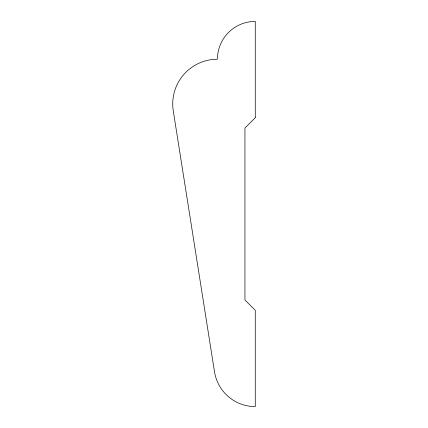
<?xml version="1.0" encoding="UTF-8"?>
<svg xmlns="http://www.w3.org/2000/svg" width="428" height="428" viewBox="0 0 428 428"><rect width="100%" height="100%" fill="white"/><g stroke="black" fill="none" stroke-linecap="round" stroke-linejoin="round"><path stroke-width="0.64" d="M255.27 117.7L244.95 128.02L244.95 299.98L255.27 310.3L255.27 406.6A41.27 41.27 0 0 1 214.503 371.772L173.276 110.922A44.71 44.71 0 0 1 217.44 59.23A37.83 37.83 0 0 1 255.27 21.4L255.27 117.7"/></g></svg>
